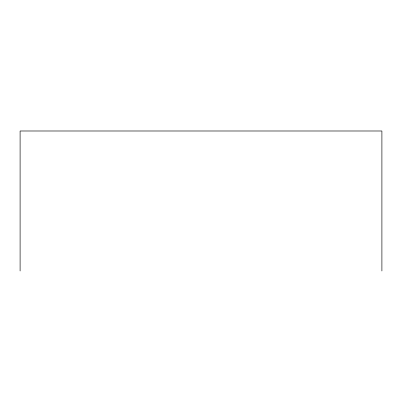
<?xml version="1.0" encoding="UTF-8"?>
<svg xmlns="http://www.w3.org/2000/svg" width="402" height="402" viewBox="0 0 402 402"><rect width="100%" height="100%" fill="white"/><g stroke="black" fill="none" stroke-linecap="round" stroke-linejoin="round"><path stroke-width="0.6" d="M381.9 271.008L381.9 130.992L20.1 130.992L20.1 271.008"/></g></svg>
